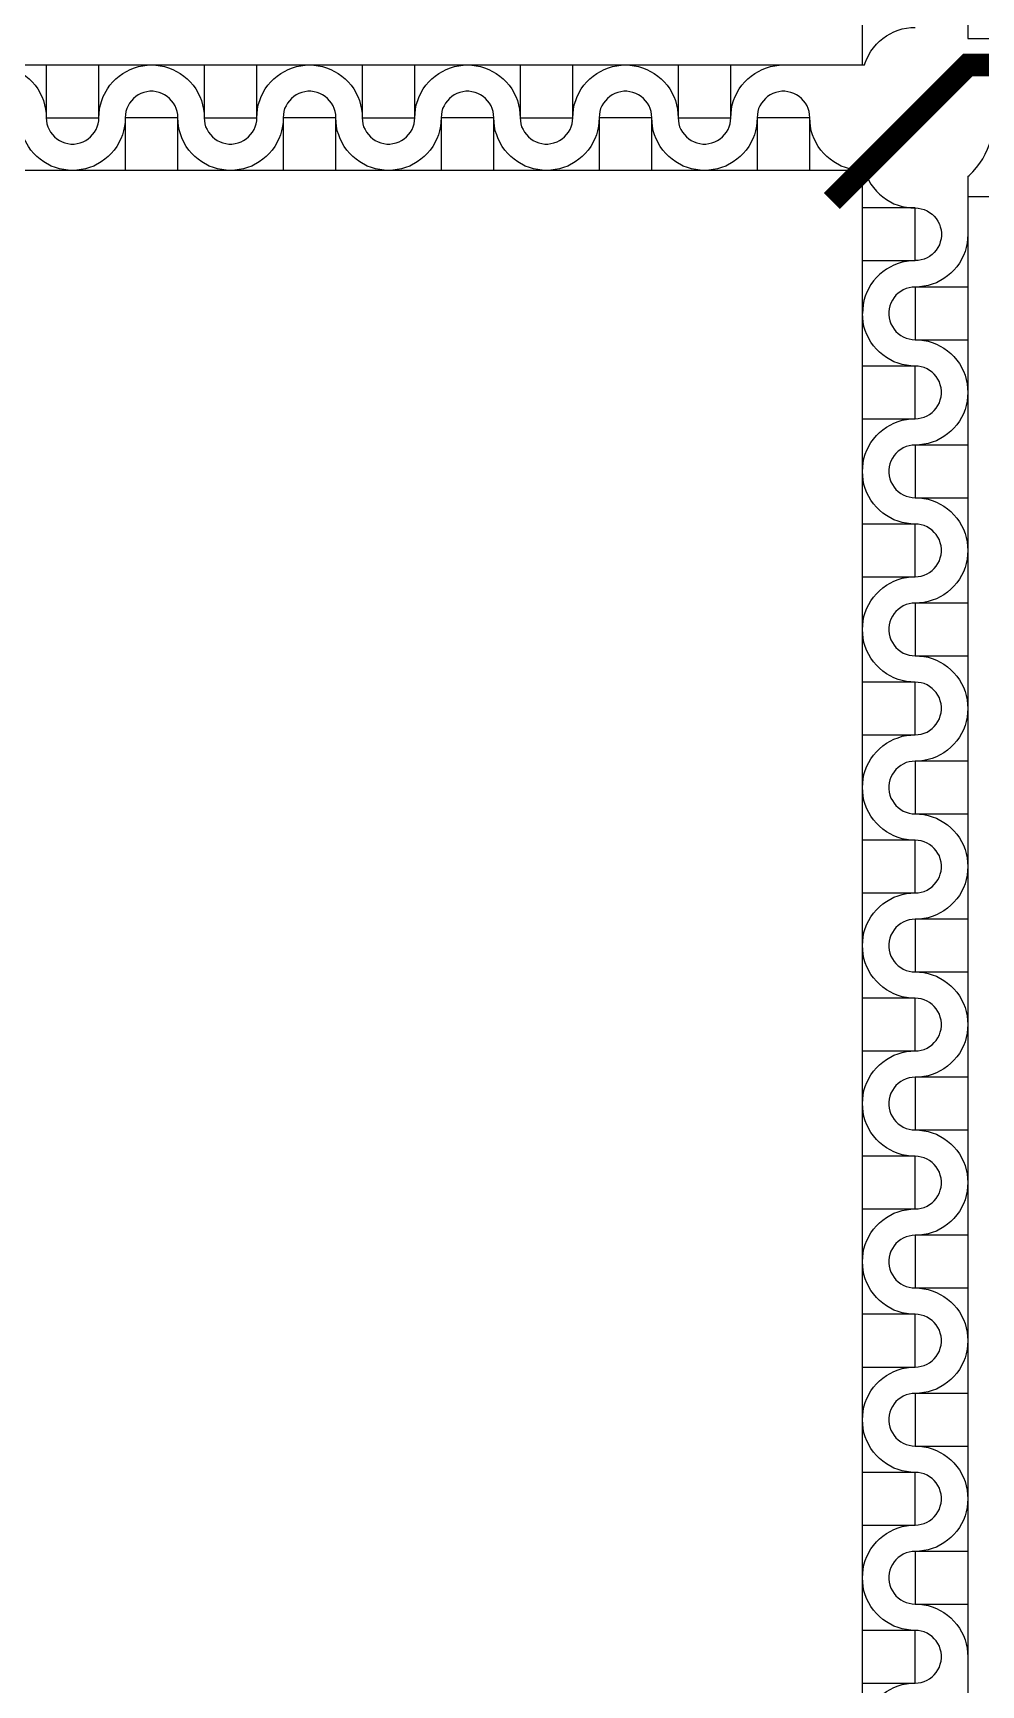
# Model space of a CAD drawing. Extents: x 190.8 to 267.1, y 124 to 174.8.
# Drawn here: x 230.022 to 231.282, y 154.998 to 157.193 of the extents above; entities that cross this region are included whole.
import ezdxf

# ---------------------------------------------------------------- set-up
doc = ezdxf.new("R2010")
doc.units = 0
doc.header["$MEASUREMENT"] = 0

msp = doc.modelspace()

# ---------------------------------------------------------------- linework, layer by layer
for p, q in [((231.2646, 159.2023), (231.2646, 157.1856)), ((231.2646, 157.1856), (233.3913, 157.1856)), ((229.0246, 157.1506), (231.1275, 157.1506)), ((231.2646, 157.0023), (231.2646, 154.9856))]:
    msp.add_line(p, q)
for points in [[(231.1246, 157.1506), (231.1246, 159.2106)], [(231.1275, 157.1506), (231.1284, 157.1533), (231.1304, 157.1588), (231.1359, 157.1688), (231.1394, 157.1736), (231.1431, 157.1781), (231.1471, 157.1821), (231.1516, 157.1858), (231.1564, 157.1893), (231.1664, 157.1948), (231.1719, 157.1968), (231.1774, 157.1986), (231.1831, 157.1996), (231.1889, 157.2003), (231.1946, 157.2006)], [(229.9696, 157.1506), (229.9754, 157.1503), (229.9811, 157.1496), (229.9869, 157.1486), (229.9924, 157.1468), (229.9979, 157.1448), (230.0079, 157.1393), (230.0126, 157.1358), (230.0171, 157.1321), (230.0211, 157.1281), (230.0249, 157.1236), (230.0284, 157.1188), (230.0339, 157.1088), (230.0359, 157.1033), (230.0376, 157.0978), (230.0386, 157.0921), (230.0394, 157.0863), (230.0396, 157.0806)], [(230.0396, 157.1506), (230.0396, 157.0806), (230.1096, 157.0806), (230.1096, 157.1506)], [(230.1096, 157.0806), (230.1099, 157.0863), (230.1106, 157.0921), (230.1116, 157.0978), (230.1134, 157.1033), (230.1154, 157.1088), (230.1209, 157.1188), (230.1244, 157.1236), (230.1281, 157.1281), (230.1321, 157.1321), (230.1366, 157.1358), (230.1414, 157.1393), (230.1514, 157.1448), (230.1569, 157.1468), (230.1624, 157.1486), (230.1681, 157.1496), (230.1739, 157.1503), (230.1796, 157.1506)], [(230.1796, 157.1506), (230.1854, 157.1503), (230.1911, 157.1496), (230.1969, 157.1486), (230.2024, 157.1468), (230.2079, 157.1448), (230.2179, 157.1393), (230.2226, 157.1358), (230.2271, 157.1321), (230.2311, 157.1281), (230.2349, 157.1236), (230.2384, 157.1188), (230.2439, 157.1088), (230.2459, 157.1033), (230.2476, 157.0978), (230.2486, 157.0921), (230.2494, 157.0863), (230.2496, 157.0806)], [(230.2496, 157.1506), (230.2496, 157.0806), (230.3196, 157.0806), (230.3196, 157.1506)], [(230.3196, 157.0806), (230.3199, 157.0863), (230.3206, 157.0921), (230.3216, 157.0978), (230.3234, 157.1033), (230.3254, 157.1088), (230.3309, 157.1188), (230.3344, 157.1236), (230.3381, 157.1281), (230.3421, 157.1321), (230.3466, 157.1358), (230.3514, 157.1393), (230.3614, 157.1448), (230.3669, 157.1468), (230.3724, 157.1486), (230.3781, 157.1496), (230.3839, 157.1503), (230.3896, 157.1506)], [(230.3896, 157.1506), (230.3954, 157.1503), (230.4011, 157.1496), (230.4069, 157.1486), (230.4124, 157.1468), (230.4179, 157.1448), (230.4279, 157.1393), (230.4326, 157.1358), (230.4371, 157.1321), (230.4411, 157.1281), (230.4449, 157.1236), (230.4484, 157.1188), (230.4539, 157.1088), (230.4559, 157.1033), (230.4576, 157.0978), (230.4586, 157.0921), (230.4594, 157.0863), (230.4596, 157.0806)], [(230.4596, 157.1506), (230.4596, 157.0806), (230.5296, 157.0806), (230.5296, 157.1506)], [(230.5296, 157.0806), (230.5299, 157.0863), (230.5306, 157.0921), (230.5316, 157.0978), (230.5334, 157.1033), (230.5354, 157.1088), (230.5409, 157.1188), (230.5444, 157.1236), (230.5481, 157.1281), (230.5521, 157.1321), (230.5566, 157.1358), (230.5614, 157.1393), (230.5714, 157.1448), (230.5769, 157.1468), (230.5824, 157.1486), (230.5881, 157.1496), (230.5939, 157.1503), (230.5996, 157.1506)], [(230.5996, 157.1506), (230.6054, 157.1503), (230.6111, 157.1496), (230.6169, 157.1486), (230.6224, 157.1468), (230.6279, 157.1448), (230.6379, 157.1393), (230.6426, 157.1358), (230.6471, 157.1321), (230.6511, 157.1281), (230.6549, 157.1236), (230.6584, 157.1188), (230.6639, 157.1088), (230.6659, 157.1033), (230.6676, 157.0978), (230.6686, 157.0921), (230.6694, 157.0863), (230.6696, 157.0806)], [(230.6696, 157.1506), (230.6696, 157.0806), (230.7396, 157.0806), (230.7396, 157.1506)], [(230.7396, 157.0806), (230.7399, 157.0863), (230.7406, 157.0921), (230.7416, 157.0978), (230.7434, 157.1033), (230.7454, 157.1088), (230.7509, 157.1188), (230.7544, 157.1236), (230.7581, 157.1281), (230.7621, 157.1321), (230.7666, 157.1358), (230.7714, 157.1393), (230.7814, 157.1448), (230.7869, 157.1468), (230.7924, 157.1486), (230.7981, 157.1496), (230.8039, 157.1503), (230.8096, 157.1506)], [(230.8096, 157.1506), (230.8154, 157.1503), (230.8211, 157.1496), (230.8269, 157.1486), (230.8324, 157.1468), (230.8379, 157.1448), (230.8479, 157.1393), (230.8526, 157.1358), (230.8571, 157.1321), (230.8611, 157.1281), (230.8649, 157.1236), (230.8684, 157.1188), (230.8739, 157.1088), (230.8759, 157.1033), (230.8776, 157.0978), (230.8786, 157.0921), (230.8794, 157.0863), (230.8796, 157.0806)], [(230.8796, 157.1506), (230.8796, 157.0806), (230.9496, 157.0806), (230.9496, 157.1506)], [(230.9496, 157.0806), (230.9499, 157.0863), (230.9506, 157.0921), (230.9516, 157.0978), (230.9534, 157.1033), (230.9554, 157.1088), (230.9609, 157.1188), (230.9644, 157.1236), (230.9681, 157.1281), (230.9721, 157.1321), (230.9766, 157.1358), (230.9814, 157.1393), (230.9914, 157.1448), (230.9969, 157.1468), (231.0024, 157.1486), (231.0081, 157.1496), (231.0139, 157.1503), (231.0196, 157.1506)], [(230.2146, 157.0806), (230.2144, 157.0846), (230.2136, 157.0886), (230.2126, 157.0926), (230.2109, 157.0963), (230.2089, 157.0998), (230.2064, 157.1031), (230.2036, 157.1061), (230.2006, 157.1086), (230.1971, 157.1108), (230.1934, 157.1128), (230.1896, 157.1141), (230.1856, 157.1151), (230.1816, 157.1156), (230.1776, 157.1156), (230.1736, 157.1151), (230.1696, 157.1141), (230.1656, 157.1128), (230.1621, 157.1108), (230.1586, 157.1086), (230.1556, 157.1061), (230.1529, 157.1031), (230.1504, 157.0998), (230.1484, 157.0963), (230.1466, 157.0926), (230.1456, 157.0886), (230.1449, 157.0846), (230.1446, 157.0806)], [(230.4246, 157.0806), (230.4244, 157.0846), (230.4236, 157.0886), (230.4226, 157.0926), (230.4209, 157.0963), (230.4189, 157.0998), (230.4164, 157.1031), (230.4136, 157.1061), (230.4106, 157.1086), (230.4071, 157.1108), (230.4034, 157.1128), (230.3996, 157.1141), (230.3956, 157.1151), (230.3916, 157.1156), (230.3876, 157.1156), (230.3836, 157.1151), (230.3796, 157.1141), (230.3756, 157.1128), (230.3721, 157.1108), (230.3686, 157.1086), (230.3656, 157.1061), (230.3629, 157.1031), (230.3604, 157.0998), (230.3584, 157.0963), (230.3566, 157.0926), (230.3556, 157.0886), (230.3549, 157.0846), (230.3546, 157.0806)], [(230.6346, 157.0806), (230.6344, 157.0846), (230.6336, 157.0886), (230.6326, 157.0926), (230.6309, 157.0963), (230.6289, 157.0998), (230.6264, 157.1031), (230.6236, 157.1061), (230.6206, 157.1086), (230.6171, 157.1108), (230.6134, 157.1128), (230.6096, 157.1141), (230.6056, 157.1151), (230.6016, 157.1156), (230.5976, 157.1156), (230.5936, 157.1151), (230.5896, 157.1141), (230.5856, 157.1128), (230.5821, 157.1108), (230.5786, 157.1086), (230.5756, 157.1061), (230.5729, 157.1031), (230.5704, 157.0998), (230.5684, 157.0963), (230.5666, 157.0926), (230.5656, 157.0886), (230.5649, 157.0846), (230.5646, 157.0806)], [(230.8446, 157.0806), (230.8444, 157.0846), (230.8436, 157.0886), (230.8426, 157.0926), (230.8409, 157.0963), (230.8389, 157.0998), (230.8364, 157.1031), (230.8336, 157.1061), (230.8306, 157.1086), (230.8271, 157.1108), (230.8234, 157.1128), (230.8196, 157.1141), (230.8156, 157.1151), (230.8116, 157.1156), (230.8076, 157.1156), (230.8036, 157.1151), (230.7996, 157.1141), (230.7956, 157.1128), (230.7921, 157.1108), (230.7886, 157.1086), (230.7856, 157.1061), (230.7829, 157.1031), (230.7804, 157.0998), (230.7784, 157.0963), (230.7766, 157.0926), (230.7756, 157.0886), (230.7749, 157.0846), (230.7746, 157.0806)], [(231.0546, 157.0806), (231.0544, 157.0846), (231.0536, 157.0886), (231.0526, 157.0926), (231.0509, 157.0963), (231.0489, 157.0998), (231.0464, 157.1031), (231.0436, 157.1061), (231.0406, 157.1086), (231.0371, 157.1108), (231.0334, 157.1128), (231.0296, 157.1141), (231.0256, 157.1151), (231.0216, 157.1156), (231.0176, 157.1156), (231.0136, 157.1151), (231.0096, 157.1141), (231.0056, 157.1128), (231.0021, 157.1108), (230.9986, 157.1086), (230.9956, 157.1061), (230.9929, 157.1031), (230.9904, 157.0998), (230.9884, 157.0963), (230.9866, 157.0926), (230.9856, 157.0886), (230.9849, 157.0846), (230.9846, 157.0806)], [(230.0746, 157.0106), (230.0689, 157.0108), (230.0631, 157.0116), (230.0574, 157.0126), (230.0519, 157.0143), (230.0464, 157.0163), (230.0364, 157.0218), (230.0316, 157.0253), (230.0271, 157.0291), (230.0231, 157.0331), (230.0194, 157.0376), (230.0159, 157.0423), (230.0104, 157.0523), (230.0084, 157.0578), (230.0066, 157.0633), (230.0056, 157.0691), (230.0049, 157.0748), (230.0046, 157.0806)], [(230.0396, 157.0806), (230.0399, 157.0766), (230.0406, 157.0726), (230.0416, 157.0686), (230.0434, 157.0648), (230.0454, 157.0613), (230.0479, 157.0581), (230.0506, 157.0551), (230.0536, 157.0526), (230.0571, 157.0503), (230.0609, 157.0483), (230.0646, 157.0471), (230.0686, 157.0461), (230.0726, 157.0456), (230.0766, 157.0456), (230.0806, 157.0461), (230.0846, 157.0471), (230.0886, 157.0483), (230.0921, 157.0503), (230.0956, 157.0526), (230.0986, 157.0551), (230.1014, 157.0581), (230.1039, 157.0613), (230.1059, 157.0648), (230.1076, 157.0686), (230.1086, 157.0726), (230.1094, 157.0766), (230.1096, 157.0806)], [(230.1446, 157.0806), (230.1444, 157.0748), (230.1436, 157.0691), (230.1426, 157.0633), (230.1409, 157.0578), (230.1389, 157.0523), (230.1334, 157.0423), (230.1299, 157.0376), (230.1261, 157.0331), (230.1221, 157.0291), (230.1176, 157.0253), (230.1129, 157.0218), (230.1029, 157.0163), (230.0974, 157.0143), (230.0919, 157.0126), (230.0861, 157.0116), (230.0804, 157.0108), (230.0746, 157.0106)], [(230.2146, 157.0106), (230.2146, 157.0806), (230.1446, 157.0806), (230.1446, 157.0106)], [(230.2846, 157.0106), (230.2789, 157.0108), (230.2731, 157.0116), (230.2674, 157.0126), (230.2619, 157.0143), (230.2564, 157.0163), (230.2464, 157.0218), (230.2416, 157.0253), (230.2371, 157.0291), (230.2331, 157.0331), (230.2294, 157.0376), (230.2259, 157.0423), (230.2204, 157.0523), (230.2184, 157.0578), (230.2166, 157.0633), (230.2156, 157.0691), (230.2149, 157.0748), (230.2146, 157.0806)], [(230.2496, 157.0806), (230.2499, 157.0766), (230.2506, 157.0726), (230.2516, 157.0686), (230.2534, 157.0648), (230.2554, 157.0613), (230.2579, 157.0581), (230.2606, 157.0551), (230.2636, 157.0526), (230.2671, 157.0503), (230.2709, 157.0483), (230.2746, 157.0471), (230.2786, 157.0461), (230.2826, 157.0456), (230.2866, 157.0456), (230.2906, 157.0461), (230.2946, 157.0471), (230.2986, 157.0483), (230.3021, 157.0503), (230.3056, 157.0526), (230.3086, 157.0551), (230.3114, 157.0581), (230.3139, 157.0613), (230.3159, 157.0648), (230.3176, 157.0686), (230.3186, 157.0726), (230.3194, 157.0766), (230.3196, 157.0806)], [(230.3546, 157.0806), (230.3544, 157.0748), (230.3536, 157.0691), (230.3526, 157.0633), (230.3509, 157.0578), (230.3489, 157.0523), (230.3434, 157.0423), (230.3399, 157.0376), (230.3361, 157.0331), (230.3321, 157.0291), (230.3276, 157.0253), (230.3229, 157.0218), (230.3129, 157.0163), (230.3074, 157.0143), (230.3019, 157.0126), (230.2961, 157.0116), (230.2904, 157.0108), (230.2846, 157.0106)], [(230.4246, 157.0106), (230.4246, 157.0806), (230.3546, 157.0806), (230.3546, 157.0106)], [(230.4946, 157.0106), (230.4889, 157.0108), (230.4831, 157.0116), (230.4774, 157.0126), (230.4719, 157.0143), (230.4664, 157.0163), (230.4564, 157.0218), (230.4516, 157.0253), (230.4471, 157.0291), (230.4431, 157.0331), (230.4394, 157.0376), (230.4359, 157.0423), (230.4304, 157.0523), (230.4284, 157.0578), (230.4266, 157.0633), (230.4256, 157.0691), (230.4249, 157.0748), (230.4246, 157.0806)], [(230.4596, 157.0806), (230.4599, 157.0766), (230.4606, 157.0726), (230.4616, 157.0686), (230.4634, 157.0648), (230.4654, 157.0613), (230.4679, 157.0581), (230.4706, 157.0551), (230.4736, 157.0526), (230.4771, 157.0503), (230.4809, 157.0483), (230.4846, 157.0471), (230.4886, 157.0461), (230.4926, 157.0456), (230.4966, 157.0456), (230.5006, 157.0461), (230.5046, 157.0471), (230.5086, 157.0483), (230.5121, 157.0503), (230.5156, 157.0526), (230.5186, 157.0551), (230.5214, 157.0581), (230.5239, 157.0613), (230.5259, 157.0648), (230.5276, 157.0686), (230.5286, 157.0726), (230.5294, 157.0766), (230.5296, 157.0806)], [(230.5646, 157.0806), (230.5644, 157.0748), (230.5636, 157.0691), (230.5626, 157.0633), (230.5609, 157.0578), (230.5589, 157.0523), (230.5534, 157.0423), (230.5499, 157.0376), (230.5461, 157.0331), (230.5421, 157.0291), (230.5376, 157.0253), (230.5329, 157.0218), (230.5229, 157.0163), (230.5174, 157.0143), (230.5119, 157.0126), (230.5061, 157.0116), (230.5004, 157.0108), (230.4946, 157.0106)], [(230.6346, 157.0106), (230.6346, 157.0806), (230.5646, 157.0806), (230.5646, 157.0106)], [(230.7046, 157.0106), (230.6989, 157.0108), (230.6931, 157.0116), (230.6874, 157.0126), (230.6819, 157.0143), (230.6764, 157.0163), (230.6664, 157.0218), (230.6616, 157.0253), (230.6571, 157.0291), (230.6531, 157.0331), (230.6494, 157.0376), (230.6459, 157.0423), (230.6404, 157.0523), (230.6384, 157.0578), (230.6366, 157.0633), (230.6356, 157.0691), (230.6349, 157.0748), (230.6346, 157.0806)], [(230.6696, 157.0806), (230.6699, 157.0766), (230.6706, 157.0726), (230.6716, 157.0686), (230.6734, 157.0648), (230.6754, 157.0613), (230.6779, 157.0581), (230.6806, 157.0551), (230.6836, 157.0526), (230.6871, 157.0503), (230.6909, 157.0483), (230.6946, 157.0471), (230.6986, 157.0461), (230.7026, 157.0456), (230.7066, 157.0456), (230.7106, 157.0461), (230.7146, 157.0471), (230.7186, 157.0483), (230.7221, 157.0503), (230.7256, 157.0526), (230.7286, 157.0551), (230.7314, 157.0581), (230.7339, 157.0613), (230.7359, 157.0648), (230.7376, 157.0686), (230.7386, 157.0726), (230.7394, 157.0766), (230.7396, 157.0806)], [(230.7746, 157.0806), (230.7744, 157.0748), (230.7736, 157.0691), (230.7726, 157.0633), (230.7709, 157.0578), (230.7689, 157.0523), (230.7634, 157.0423), (230.7599, 157.0376), (230.7561, 157.0331), (230.7521, 157.0291), (230.7476, 157.0253), (230.7429, 157.0218), (230.7329, 157.0163), (230.7274, 157.0143), (230.7219, 157.0126), (230.7161, 157.0116), (230.7104, 157.0108), (230.7046, 157.0106)], [(230.8446, 157.0106), (230.8446, 157.0806), (230.7746, 157.0806), (230.7746, 157.0106)], [(230.9146, 157.0106), (230.9089, 157.0108), (230.9031, 157.0116), (230.8974, 157.0126), (230.8919, 157.0143), (230.8864, 157.0163), (230.8764, 157.0218), (230.8716, 157.0253), (230.8671, 157.0291), (230.8631, 157.0331), (230.8594, 157.0376), (230.8559, 157.0423), (230.8504, 157.0523), (230.8484, 157.0578), (230.8466, 157.0633), (230.8456, 157.0691), (230.8449, 157.0748), (230.8446, 157.0806)], [(230.8796, 157.0806), (230.8799, 157.0766), (230.8806, 157.0726), (230.8816, 157.0686), (230.8834, 157.0648), (230.8854, 157.0613), (230.8879, 157.0581), (230.8906, 157.0551), (230.8936, 157.0526), (230.8971, 157.0503), (230.9009, 157.0483), (230.9046, 157.0471), (230.9086, 157.0461), (230.9126, 157.0456), (230.9166, 157.0456), (230.9206, 157.0461), (230.9246, 157.0471), (230.9286, 157.0483), (230.9321, 157.0503), (230.9356, 157.0526), (230.9386, 157.0551), (230.9414, 157.0581), (230.9439, 157.0613), (230.9459, 157.0648), (230.9476, 157.0686), (230.9486, 157.0726), (230.9494, 157.0766), (230.9496, 157.0806)], [(230.9846, 157.0806), (230.9844, 157.0748), (230.9836, 157.0691), (230.9826, 157.0633), (230.9809, 157.0578), (230.9789, 157.0523), (230.9734, 157.0423), (230.9699, 157.0376), (230.9661, 157.0331), (230.9621, 157.0291), (230.9576, 157.0253), (230.9529, 157.0218), (230.9429, 157.0163), (230.9374, 157.0143), (230.9319, 157.0126), (230.9261, 157.0116), (230.9204, 157.0108), (230.9146, 157.0106)], [(231.0546, 157.0106), (231.0546, 157.0806), (230.9846, 157.0806), (230.9846, 157.0106)], [(231.1246, 157.0106), (231.1189, 157.0108), (231.1131, 157.0116), (231.1074, 157.0126), (231.1019, 157.0143), (231.0964, 157.0163), (231.0864, 157.0218), (231.0816, 157.0253), (231.0771, 157.0291), (231.0731, 157.0331), (231.0694, 157.0376), (231.0659, 157.0423), (231.0604, 157.0523), (231.0584, 157.0578), (231.0566, 157.0633), (231.0556, 157.0691), (231.0549, 157.0748), (231.0546, 157.0806)], [(231.2646, 157.0023), (231.2664, 157.0038), (231.2714, 157.0088), (231.2761, 157.0143), (231.2804, 157.0201), (231.2844, 157.0261), (231.2879, 157.0323), (231.2909, 157.0388), (231.2936, 157.0453), (231.2959, 157.0523), (231.2974, 157.0593), (231.2986, 157.0663), (231.2994, 157.0733), (231.2996, 157.0806)], [(231.1275, 157.0106), (229.0246, 157.0106), (229.0246, 154.9506)], [(231.1246, 154.9506), (231.1246, 157.0106)], [(231.1275, 157.0106), (231.1284, 157.0078), (231.1304, 157.0023), (231.1359, 156.9923), (231.1394, 156.9876), (231.1431, 156.9831), (231.1471, 156.9791), (231.1516, 156.9753), (231.1564, 156.9718), (231.1664, 156.9663), (231.1719, 156.9643), (231.1774, 156.9626), (231.1831, 156.9616), (231.1889, 156.9608), (231.1946, 156.9606)], [(231.1246, 156.8906), (231.1946, 156.8906), (231.1946, 156.9606), (231.1246, 156.9606)], [(231.1946, 156.9606), (231.1986, 156.9603), (231.2026, 156.9596), (231.2066, 156.9586), (231.2104, 156.9568), (231.2139, 156.9548), (231.2171, 156.9523), (231.2201, 156.9496), (231.2226, 156.9466), (231.2249, 156.9431), (231.2269, 156.9393), (231.2281, 156.9356), (231.2291, 156.9316), (231.2296, 156.9276), (231.2296, 156.9236), (231.2291, 156.9196), (231.2281, 156.9156), (231.2269, 156.9116), (231.2249, 156.9081), (231.2226, 156.9046), (231.2201, 156.9016), (231.2171, 156.8988), (231.2139, 156.8963), (231.2104, 156.8943), (231.2066, 156.8926), (231.2026, 156.8916), (231.1986, 156.8908), (231.1946, 156.8906)], [(233.3646, 156.9756), (231.2646, 156.9756)], [(231.2646, 156.9256), (231.2644, 156.9198), (231.2636, 156.9141), (231.2626, 156.9083), (231.2609, 156.9028), (231.2589, 156.8973), (231.2534, 156.8873), (231.2499, 156.8826), (231.2461, 156.8781), (231.2421, 156.8741), (231.2376, 156.8703), (231.2329, 156.8668), (231.2229, 156.8613), (231.2174, 156.8593), (231.2119, 156.8576), (231.2061, 156.8566), (231.2004, 156.8558), (231.1946, 156.8556)], [(231.1946, 156.8906), (231.1889, 156.8903), (231.1831, 156.8896), (231.1774, 156.8886), (231.1719, 156.8868), (231.1664, 156.8848), (231.1564, 156.8793), (231.1516, 156.8758), (231.1471, 156.8721), (231.1431, 156.8681), (231.1394, 156.8636), (231.1359, 156.8588), (231.1304, 156.8488), (231.1284, 156.8433), (231.1266, 156.8378), (231.1256, 156.8321), (231.1249, 156.8263), (231.1246, 156.8206)], [(231.1946, 156.8556), (231.1906, 156.8553), (231.1866, 156.8546), (231.1826, 156.8536), (231.1789, 156.8518), (231.1754, 156.8498), (231.1721, 156.8473), (231.1691, 156.8446), (231.1666, 156.8416), (231.1644, 156.8381), (231.1624, 156.8343), (231.1611, 156.8306), (231.1601, 156.8266), (231.1596, 156.8226), (231.1596, 156.8186), (231.1601, 156.8146), (231.1611, 156.8106), (231.1624, 156.8066), (231.1644, 156.8031), (231.1666, 156.7996), (231.1691, 156.7966), (231.1721, 156.7938), (231.1754, 156.7913), (231.1789, 156.7893), (231.1826, 156.7876), (231.1866, 156.7866), (231.1906, 156.7858), (231.1946, 156.7856)], [(231.2646, 156.8556), (231.1946, 156.8556), (231.1946, 156.7856), (231.2646, 156.7856)], [(231.1946, 156.7506), (231.1889, 156.7508), (231.1831, 156.7516), (231.1774, 156.7526), (231.1719, 156.7543), (231.1664, 156.7563), (231.1564, 156.7618), (231.1516, 156.7653), (231.1471, 156.7691), (231.1431, 156.7731), (231.1394, 156.7776), (231.1359, 156.7823), (231.1304, 156.7923), (231.1284, 156.7978), (231.1266, 156.8033), (231.1256, 156.8091), (231.1249, 156.8148), (231.1246, 156.8206)], [(231.1946, 156.7856), (231.2004, 156.7853), (231.2061, 156.7846), (231.2119, 156.7836), (231.2174, 156.7818), (231.2229, 156.7798), (231.2329, 156.7743), (231.2376, 156.7708), (231.2421, 156.7671), (231.2461, 156.7631), (231.2499, 156.7586), (231.2534, 156.7538), (231.2589, 156.7438), (231.2609, 156.7383), (231.2626, 156.7328), (231.2636, 156.7271), (231.2644, 156.7213), (231.2646, 156.7156)], [(231.1246, 156.6806), (231.1946, 156.6806), (231.1946, 156.7506), (231.1246, 156.7506)], [(231.1946, 156.6806), (231.1986, 156.6808), (231.2026, 156.6816), (231.2066, 156.6826), (231.2104, 156.6843), (231.2139, 156.6863), (231.2171, 156.6888), (231.2201, 156.6916), (231.2226, 156.6946), (231.2249, 156.6981), (231.2269, 156.7018), (231.2281, 156.7056), (231.2291, 156.7096), (231.2296, 156.7136), (231.2296, 156.7176), (231.2291, 156.7216), (231.2281, 156.7256), (231.2269, 156.7296), (231.2249, 156.7331), (231.2226, 156.7366), (231.2201, 156.7396), (231.2171, 156.7423), (231.2139, 156.7448), (231.2104, 156.7468), (231.2066, 156.7486), (231.2026, 156.7496), (231.1986, 156.7503), (231.1946, 156.7506)], [(231.2646, 156.7156), (231.2644, 156.7098), (231.2636, 156.7041), (231.2626, 156.6983), (231.2609, 156.6928), (231.2589, 156.6873), (231.2534, 156.6773), (231.2499, 156.6726), (231.2461, 156.6681), (231.2421, 156.6641), (231.2376, 156.6603), (231.2329, 156.6568), (231.2229, 156.6513), (231.2174, 156.6493), (231.2119, 156.6476), (231.2061, 156.6466), (231.2004, 156.6458), (231.1946, 156.6456)], [(231.1246, 156.6106), (231.1249, 156.6163), (231.1256, 156.6221), (231.1266, 156.6278), (231.1284, 156.6333), (231.1304, 156.6388), (231.1359, 156.6488), (231.1394, 156.6536), (231.1431, 156.6581), (231.1471, 156.6621), (231.1516, 156.6658), (231.1564, 156.6693), (231.1664, 156.6748), (231.1719, 156.6768), (231.1774, 156.6786), (231.1831, 156.6796), (231.1889, 156.6803), (231.1946, 156.6806)], [(231.1946, 156.6456), (231.1906, 156.6453), (231.1866, 156.6446), (231.1826, 156.6436), (231.1789, 156.6418), (231.1754, 156.6398), (231.1721, 156.6373), (231.1691, 156.6346), (231.1666, 156.6316), (231.1644, 156.6281), (231.1624, 156.6243), (231.1611, 156.6206), (231.1601, 156.6166), (231.1596, 156.6126), (231.1596, 156.6086), (231.1601, 156.6046), (231.1611, 156.6006), (231.1624, 156.5966), (231.1644, 156.5931), (231.1666, 156.5896), (231.1691, 156.5866), (231.1721, 156.5838), (231.1754, 156.5813), (231.1789, 156.5793), (231.1826, 156.5776), (231.1866, 156.5766), (231.1906, 156.5758), (231.1946, 156.5756)], [(231.2646, 156.6456), (231.1946, 156.6456), (231.1946, 156.5756), (231.2646, 156.5756)], [(231.1946, 156.5406), (231.1889, 156.5408), (231.1831, 156.5416), (231.1774, 156.5426), (231.1719, 156.5443), (231.1664, 156.5463), (231.1564, 156.5518), (231.1516, 156.5553), (231.1471, 156.5591), (231.1431, 156.5631), (231.1394, 156.5676), (231.1359, 156.5723), (231.1304, 156.5823), (231.1284, 156.5878), (231.1266, 156.5933), (231.1256, 156.5991), (231.1249, 156.6048), (231.1246, 156.6106)], [(231.1946, 156.5756), (231.2004, 156.5753), (231.2061, 156.5746), (231.2119, 156.5736), (231.2174, 156.5718), (231.2229, 156.5698), (231.2329, 156.5643), (231.2376, 156.5608), (231.2421, 156.5571), (231.2461, 156.5531), (231.2499, 156.5486), (231.2534, 156.5438), (231.2589, 156.5338), (231.2609, 156.5283), (231.2626, 156.5228), (231.2636, 156.5171), (231.2644, 156.5113), (231.2646, 156.5056)], [(231.1246, 156.4706), (231.1946, 156.4706), (231.1946, 156.5406), (231.1246, 156.5406)], [(231.1946, 156.4706), (231.1986, 156.4708), (231.2026, 156.4716), (231.2066, 156.4726), (231.2104, 156.4743), (231.2139, 156.4763), (231.2171, 156.4788), (231.2201, 156.4816), (231.2226, 156.4846), (231.2249, 156.4881), (231.2269, 156.4918), (231.2281, 156.4956), (231.2291, 156.4996), (231.2296, 156.5036), (231.2296, 156.5076), (231.2291, 156.5116), (231.2281, 156.5156), (231.2269, 156.5196), (231.2249, 156.5231), (231.2226, 156.5266), (231.2201, 156.5296), (231.2171, 156.5323), (231.2139, 156.5348), (231.2104, 156.5368), (231.2066, 156.5386), (231.2026, 156.5396), (231.1986, 156.5403), (231.1946, 156.5406)], [(231.2646, 156.5056), (231.2644, 156.4998), (231.2636, 156.4941), (231.2626, 156.4883), (231.2609, 156.4828), (231.2589, 156.4773), (231.2534, 156.4673), (231.2499, 156.4626), (231.2461, 156.4581), (231.2421, 156.4541), (231.2376, 156.4503), (231.2329, 156.4468), (231.2229, 156.4413), (231.2174, 156.4393), (231.2119, 156.4376), (231.2061, 156.4366), (231.2004, 156.4358), (231.1946, 156.4356)], [(231.1246, 156.4006), (231.1249, 156.4063), (231.1256, 156.4121), (231.1266, 156.4178), (231.1284, 156.4233), (231.1304, 156.4288), (231.1359, 156.4388), (231.1394, 156.4436), (231.1431, 156.4481), (231.1471, 156.4521), (231.1516, 156.4558), (231.1564, 156.4593), (231.1664, 156.4648), (231.1719, 156.4668), (231.1774, 156.4686), (231.1831, 156.4696), (231.1889, 156.4703), (231.1946, 156.4706)], [(231.1946, 156.4356), (231.1906, 156.4353), (231.1866, 156.4346), (231.1826, 156.4336), (231.1789, 156.4318), (231.1754, 156.4298), (231.1721, 156.4273), (231.1691, 156.4246), (231.1666, 156.4216), (231.1644, 156.4181), (231.1624, 156.4143), (231.1611, 156.4106), (231.1601, 156.4066), (231.1596, 156.4026), (231.1596, 156.3986), (231.1601, 156.3946), (231.1611, 156.3906), (231.1624, 156.3866), (231.1644, 156.3831), (231.1666, 156.3796), (231.1691, 156.3766), (231.1721, 156.3738), (231.1754, 156.3713), (231.1789, 156.3693), (231.1826, 156.3676), (231.1866, 156.3666), (231.1906, 156.3658), (231.1946, 156.3656)], [(231.2646, 156.4356), (231.1946, 156.4356), (231.1946, 156.3656), (231.2646, 156.3656)], [(231.1946, 156.3306), (231.1889, 156.3308), (231.1831, 156.3316), (231.1774, 156.3326), (231.1719, 156.3343), (231.1664, 156.3363), (231.1564, 156.3418), (231.1516, 156.3453), (231.1471, 156.3491), (231.1431, 156.3531), (231.1394, 156.3576), (231.1359, 156.3623), (231.1304, 156.3723), (231.1284, 156.3778), (231.1266, 156.3833), (231.1256, 156.3891), (231.1249, 156.3948), (231.1246, 156.4006)], [(231.1946, 156.3656), (231.2004, 156.3653), (231.2061, 156.3646), (231.2119, 156.3636), (231.2174, 156.3618), (231.2229, 156.3598), (231.2329, 156.3543), (231.2376, 156.3508), (231.2421, 156.3471), (231.2461, 156.3431), (231.2499, 156.3386), (231.2534, 156.3338), (231.2589, 156.3238), (231.2609, 156.3183), (231.2626, 156.3128), (231.2636, 156.3071), (231.2644, 156.3013), (231.2646, 156.2956)], [(231.1246, 156.2606), (231.1946, 156.2606), (231.1946, 156.3306), (231.1246, 156.3306)], [(231.1946, 156.2606), (231.1986, 156.2608), (231.2026, 156.2616), (231.2066, 156.2626), (231.2104, 156.2643), (231.2139, 156.2663), (231.2171, 156.2688), (231.2201, 156.2716), (231.2226, 156.2746), (231.2249, 156.2781), (231.2269, 156.2818), (231.2281, 156.2856), (231.2291, 156.2896), (231.2296, 156.2936), (231.2296, 156.2976), (231.2291, 156.3016), (231.2281, 156.3056), (231.2269, 156.3096), (231.2249, 156.3131), (231.2226, 156.3166), (231.2201, 156.3196), (231.2171, 156.3223), (231.2139, 156.3248), (231.2104, 156.3268), (231.2066, 156.3286), (231.2026, 156.3296), (231.1986, 156.3303), (231.1946, 156.3306)], [(231.2646, 156.2956), (231.2644, 156.2898), (231.2636, 156.2841), (231.2626, 156.2783), (231.2609, 156.2728), (231.2589, 156.2673), (231.2534, 156.2573), (231.2499, 156.2526), (231.2461, 156.2481), (231.2421, 156.2441), (231.2376, 156.2403), (231.2329, 156.2368), (231.2229, 156.2313), (231.2174, 156.2293), (231.2119, 156.2276), (231.2061, 156.2266), (231.2004, 156.2258), (231.1946, 156.2256)], [(231.1246, 156.1906), (231.1249, 156.1963), (231.1256, 156.2021), (231.1266, 156.2078), (231.1284, 156.2133), (231.1304, 156.2188), (231.1359, 156.2288), (231.1394, 156.2336), (231.1431, 156.2381), (231.1471, 156.2421), (231.1516, 156.2458), (231.1564, 156.2493), (231.1664, 156.2548), (231.1719, 156.2568), (231.1774, 156.2586), (231.1831, 156.2596), (231.1889, 156.2603), (231.1946, 156.2606)], [(231.1946, 156.2256), (231.1906, 156.2253), (231.1866, 156.2246), (231.1826, 156.2236), (231.1789, 156.2218), (231.1754, 156.2198), (231.1721, 156.2173), (231.1691, 156.2146), (231.1666, 156.2116), (231.1644, 156.2081), (231.1624, 156.2043), (231.1611, 156.2006), (231.1601, 156.1966), (231.1596, 156.1926), (231.1596, 156.1886), (231.1601, 156.1846), (231.1611, 156.1806), (231.1624, 156.1766), (231.1644, 156.1731), (231.1666, 156.1696), (231.1691, 156.1666), (231.1721, 156.1638), (231.1754, 156.1613), (231.1789, 156.1593), (231.1826, 156.1576), (231.1866, 156.1566), (231.1906, 156.1558), (231.1946, 156.1556)], [(231.2646, 156.2256), (231.1946, 156.2256), (231.1946, 156.1556), (231.2646, 156.1556)], [(231.1946, 156.1206), (231.1889, 156.1208), (231.1831, 156.1216), (231.1774, 156.1226), (231.1719, 156.1243), (231.1664, 156.1263), (231.1564, 156.1318), (231.1516, 156.1353), (231.1471, 156.1391), (231.1431, 156.1431), (231.1394, 156.1476), (231.1359, 156.1523), (231.1304, 156.1623), (231.1284, 156.1678), (231.1266, 156.1733), (231.1256, 156.1791), (231.1249, 156.1848), (231.1246, 156.1906)], [(231.1946, 156.1556), (231.2004, 156.1553), (231.2061, 156.1546), (231.2119, 156.1536), (231.2174, 156.1518), (231.2229, 156.1498), (231.2329, 156.1443), (231.2376, 156.1408), (231.2421, 156.1371), (231.2461, 156.1331), (231.2499, 156.1286), (231.2534, 156.1238), (231.2589, 156.1138), (231.2609, 156.1083), (231.2626, 156.1028), (231.2636, 156.0971), (231.2644, 156.0913), (231.2646, 156.0856)], [(231.1246, 156.0506), (231.1946, 156.0506), (231.1946, 156.1206), (231.1246, 156.1206)], [(231.1946, 156.0506), (231.1986, 156.0508), (231.2026, 156.0516), (231.2066, 156.0526), (231.2104, 156.0543), (231.2139, 156.0563), (231.2171, 156.0588), (231.2201, 156.0616), (231.2226, 156.0646), (231.2249, 156.0681), (231.2269, 156.0718), (231.2281, 156.0756), (231.2291, 156.0796), (231.2296, 156.0836), (231.2296, 156.0876), (231.2291, 156.0916), (231.2281, 156.0956), (231.2269, 156.0996), (231.2249, 156.1031), (231.2226, 156.1066), (231.2201, 156.1096), (231.2171, 156.1123), (231.2139, 156.1148), (231.2104, 156.1168), (231.2066, 156.1186), (231.2026, 156.1196), (231.1986, 156.1203), (231.1946, 156.1206)], [(231.2646, 156.0856), (231.2644, 156.0798), (231.2636, 156.0741), (231.2626, 156.0683), (231.2609, 156.0628), (231.2589, 156.0573), (231.2534, 156.0473), (231.2499, 156.0426), (231.2461, 156.0381), (231.2421, 156.0341), (231.2376, 156.0303), (231.2329, 156.0268), (231.2229, 156.0213), (231.2174, 156.0193), (231.2119, 156.0176), (231.2061, 156.0166), (231.2004, 156.0158), (231.1946, 156.0156)], [(231.1246, 155.9806), (231.1249, 155.9863), (231.1256, 155.9921), (231.1266, 155.9978), (231.1284, 156.0033), (231.1304, 156.0088), (231.1359, 156.0188), (231.1394, 156.0236), (231.1431, 156.0281), (231.1471, 156.0321), (231.1516, 156.0358), (231.1564, 156.0393), (231.1664, 156.0448), (231.1719, 156.0468), (231.1774, 156.0486), (231.1831, 156.0496), (231.1889, 156.0503), (231.1946, 156.0506)], [(231.1946, 156.0156), (231.1906, 156.0153), (231.1866, 156.0146), (231.1826, 156.0136), (231.1789, 156.0118), (231.1754, 156.0098), (231.1721, 156.0073), (231.1691, 156.0046), (231.1666, 156.0016), (231.1644, 155.9981), (231.1624, 155.9943), (231.1611, 155.9906), (231.1601, 155.9866), (231.1596, 155.9826), (231.1596, 155.9786), (231.1601, 155.9746), (231.1611, 155.9706), (231.1624, 155.9666), (231.1644, 155.9631), (231.1666, 155.9596), (231.1691, 155.9566), (231.1721, 155.9538), (231.1754, 155.9513), (231.1789, 155.9493), (231.1826, 155.9476), (231.1866, 155.9466), (231.1906, 155.9458), (231.1946, 155.9456)], [(231.2646, 156.0156), (231.1946, 156.0156), (231.1946, 155.9456), (231.2646, 155.9456)], [(231.1946, 155.9106), (231.1889, 155.9108), (231.1831, 155.9116), (231.1774, 155.9126), (231.1719, 155.9143), (231.1664, 155.9163), (231.1564, 155.9218), (231.1516, 155.9253), (231.1471, 155.9291), (231.1431, 155.9331), (231.1394, 155.9376), (231.1359, 155.9423), (231.1304, 155.9523), (231.1284, 155.9578), (231.1266, 155.9633), (231.1256, 155.9691), (231.1249, 155.9748), (231.1246, 155.9806)], [(231.1946, 155.9456), (231.2004, 155.9453), (231.2061, 155.9446), (231.2119, 155.9436), (231.2174, 155.9418), (231.2229, 155.9398), (231.2329, 155.9343), (231.2376, 155.9308), (231.2421, 155.9271), (231.2461, 155.9231), (231.2499, 155.9186), (231.2534, 155.9138), (231.2589, 155.9038), (231.2609, 155.8983), (231.2626, 155.8928), (231.2636, 155.8871), (231.2644, 155.8813), (231.2646, 155.8756)], [(231.1246, 155.8406), (231.1946, 155.8406), (231.1946, 155.9106), (231.1246, 155.9106)], [(231.1946, 155.8406), (231.1986, 155.8408), (231.2026, 155.8416), (231.2066, 155.8426), (231.2104, 155.8443), (231.2139, 155.8463), (231.2171, 155.8488), (231.2201, 155.8516), (231.2226, 155.8546), (231.2249, 155.8581), (231.2269, 155.8618), (231.2281, 155.8656), (231.2291, 155.8696), (231.2296, 155.8736), (231.2296, 155.8776), (231.2291, 155.8816), (231.2281, 155.8856), (231.2269, 155.8896), (231.2249, 155.8931), (231.2226, 155.8966), (231.2201, 155.8996), (231.2171, 155.9023), (231.2139, 155.9048), (231.2104, 155.9068), (231.2066, 155.9086), (231.2026, 155.9096), (231.1986, 155.9103), (231.1946, 155.9106)], [(231.2646, 155.8756), (231.2644, 155.8698), (231.2636, 155.8641), (231.2626, 155.8583), (231.2609, 155.8528), (231.2589, 155.8473), (231.2534, 155.8373), (231.2499, 155.8326), (231.2461, 155.8281), (231.2421, 155.8241), (231.2376, 155.8203), (231.2329, 155.8168), (231.2229, 155.8113), (231.2174, 155.8093), (231.2119, 155.8076), (231.2061, 155.8066), (231.2004, 155.8058), (231.1946, 155.8056)], [(231.1246, 155.7706), (231.1249, 155.7763), (231.1256, 155.7821), (231.1266, 155.7878), (231.1284, 155.7933), (231.1304, 155.7988), (231.1359, 155.8088), (231.1394, 155.8136), (231.1431, 155.8181), (231.1471, 155.8221), (231.1516, 155.8258), (231.1564, 155.8293), (231.1664, 155.8348), (231.1719, 155.8368), (231.1774, 155.8386), (231.1831, 155.8396), (231.1889, 155.8403), (231.1946, 155.8406)], [(231.1946, 155.8056), (231.1906, 155.8053), (231.1866, 155.8046), (231.1826, 155.8036), (231.1789, 155.8018), (231.1754, 155.7998), (231.1721, 155.7973), (231.1691, 155.7946), (231.1666, 155.7916), (231.1644, 155.7881), (231.1624, 155.7843), (231.1611, 155.7806), (231.1601, 155.7766), (231.1596, 155.7726), (231.1596, 155.7686), (231.1601, 155.7646), (231.1611, 155.7606), (231.1624, 155.7566), (231.1644, 155.7531), (231.1666, 155.7496), (231.1691, 155.7466), (231.1721, 155.7438), (231.1754, 155.7413), (231.1789, 155.7393), (231.1826, 155.7376), (231.1866, 155.7366), (231.1906, 155.7358), (231.1946, 155.7356)], [(231.2646, 155.8056), (231.1946, 155.8056), (231.1946, 155.7356), (231.2646, 155.7356)], [(231.1946, 155.7006), (231.1889, 155.7008), (231.1831, 155.7016), (231.1774, 155.7026), (231.1719, 155.7043), (231.1664, 155.7063), (231.1564, 155.7118), (231.1516, 155.7153), (231.1471, 155.7191), (231.1431, 155.7231), (231.1394, 155.7276), (231.1359, 155.7323), (231.1304, 155.7423), (231.1284, 155.7478), (231.1266, 155.7533), (231.1256, 155.7591), (231.1249, 155.7648), (231.1246, 155.7706)], [(231.1946, 155.7356), (231.2004, 155.7353), (231.2061, 155.7346), (231.2119, 155.7336), (231.2174, 155.7318), (231.2229, 155.7298), (231.2329, 155.7243), (231.2376, 155.7208), (231.2421, 155.7171), (231.2461, 155.7131), (231.2499, 155.7086), (231.2534, 155.7038), (231.2589, 155.6938), (231.2609, 155.6883), (231.2626, 155.6828), (231.2636, 155.6771), (231.2644, 155.6713), (231.2646, 155.6656)], [(231.1246, 155.6306), (231.1946, 155.6306), (231.1946, 155.7006), (231.1246, 155.7006)], [(231.1946, 155.6306), (231.1986, 155.6308), (231.2026, 155.6316), (231.2066, 155.6326), (231.2104, 155.6343), (231.2139, 155.6363), (231.2171, 155.6388), (231.2201, 155.6416), (231.2226, 155.6446), (231.2249, 155.6481), (231.2269, 155.6518), (231.2281, 155.6556), (231.2291, 155.6596), (231.2296, 155.6636), (231.2296, 155.6676), (231.2291, 155.6716), (231.2281, 155.6756), (231.2269, 155.6796), (231.2249, 155.6831), (231.2226, 155.6866), (231.2201, 155.6896), (231.2171, 155.6923), (231.2139, 155.6948), (231.2104, 155.6968), (231.2066, 155.6986), (231.2026, 155.6996), (231.1986, 155.7003), (231.1946, 155.7006)], [(231.2646, 155.6656), (231.2644, 155.6598), (231.2636, 155.6541), (231.2626, 155.6483), (231.2609, 155.6428), (231.2589, 155.6373), (231.2534, 155.6273), (231.2499, 155.6226), (231.2461, 155.6181), (231.2421, 155.6141), (231.2376, 155.6103), (231.2329, 155.6068), (231.2229, 155.6013), (231.2174, 155.5993), (231.2119, 155.5976), (231.2061, 155.5966), (231.2004, 155.5958), (231.1946, 155.5956)], [(231.1246, 155.5606), (231.1249, 155.5663), (231.1256, 155.5721), (231.1266, 155.5778), (231.1284, 155.5833), (231.1304, 155.5888), (231.1359, 155.5988), (231.1394, 155.6036), (231.1431, 155.6081), (231.1471, 155.6121), (231.1516, 155.6158), (231.1564, 155.6193), (231.1664, 155.6248), (231.1719, 155.6268), (231.1774, 155.6286), (231.1831, 155.6296), (231.1889, 155.6303), (231.1946, 155.6306)], [(231.1946, 155.5956), (231.1906, 155.5953), (231.1866, 155.5946), (231.1826, 155.5936), (231.1789, 155.5918), (231.1754, 155.5898), (231.1721, 155.5873), (231.1691, 155.5846), (231.1666, 155.5816), (231.1644, 155.5781), (231.1624, 155.5743), (231.1611, 155.5706), (231.1601, 155.5666), (231.1596, 155.5626), (231.1596, 155.5586), (231.1601, 155.5546), (231.1611, 155.5506), (231.1624, 155.5466), (231.1644, 155.5431), (231.1666, 155.5396), (231.1691, 155.5366), (231.1721, 155.5338), (231.1754, 155.5313), (231.1789, 155.5293), (231.1826, 155.5276), (231.1866, 155.5266), (231.1906, 155.5258), (231.1946, 155.5256)], [(231.2646, 155.5956), (231.1946, 155.5956), (231.1946, 155.5256), (231.2646, 155.5256)], [(231.1946, 155.4906), (231.1889, 155.4908), (231.1831, 155.4916), (231.1774, 155.4926), (231.1719, 155.4943), (231.1664, 155.4963), (231.1564, 155.5018), (231.1516, 155.5053), (231.1471, 155.5091), (231.1431, 155.5131), (231.1394, 155.5176), (231.1359, 155.5223), (231.1304, 155.5323), (231.1284, 155.5378), (231.1266, 155.5433), (231.1256, 155.5491), (231.1249, 155.5548), (231.1246, 155.5606)], [(231.1946, 155.5256), (231.2004, 155.5253), (231.2061, 155.5246), (231.2119, 155.5236), (231.2174, 155.5218), (231.2229, 155.5198), (231.2329, 155.5143), (231.2376, 155.5108), (231.2421, 155.5071), (231.2461, 155.5031), (231.2499, 155.4986), (231.2534, 155.4938), (231.2589, 155.4838), (231.2609, 155.4783), (231.2626, 155.4728), (231.2636, 155.4671), (231.2644, 155.4613), (231.2646, 155.4556)], [(231.1246, 155.4206), (231.1946, 155.4206), (231.1946, 155.4906), (231.1246, 155.4906)], [(231.1946, 155.4206), (231.1986, 155.4208), (231.2026, 155.4216), (231.2066, 155.4226), (231.2104, 155.4243), (231.2139, 155.4263), (231.2171, 155.4288), (231.2201, 155.4316), (231.2226, 155.4346), (231.2249, 155.4381), (231.2269, 155.4418), (231.2281, 155.4456), (231.2291, 155.4496), (231.2296, 155.4536), (231.2296, 155.4576), (231.2291, 155.4616), (231.2281, 155.4656), (231.2269, 155.4696), (231.2249, 155.4731), (231.2226, 155.4766), (231.2201, 155.4796), (231.2171, 155.4823), (231.2139, 155.4848), (231.2104, 155.4868), (231.2066, 155.4886), (231.2026, 155.4896), (231.1986, 155.4903), (231.1946, 155.4906)], [(231.2646, 155.4556), (231.2644, 155.4498), (231.2636, 155.4441), (231.2626, 155.4383), (231.2609, 155.4328), (231.2589, 155.4273), (231.2534, 155.4173), (231.2499, 155.4126), (231.2461, 155.4081), (231.2421, 155.4041), (231.2376, 155.4003), (231.2329, 155.3968), (231.2229, 155.3913), (231.2174, 155.3893), (231.2119, 155.3876), (231.2061, 155.3866), (231.2004, 155.3858), (231.1946, 155.3856)], [(231.1246, 155.3506), (231.1249, 155.3563), (231.1256, 155.3621), (231.1266, 155.3678), (231.1284, 155.3733), (231.1304, 155.3788), (231.1359, 155.3888), (231.1394, 155.3936), (231.1431, 155.3981), (231.1471, 155.4021), (231.1516, 155.4058), (231.1564, 155.4093), (231.1664, 155.4148), (231.1719, 155.4168), (231.1774, 155.4186), (231.1831, 155.4196), (231.1889, 155.4203), (231.1946, 155.4206)], [(231.1946, 155.3856), (231.1906, 155.3853), (231.1866, 155.3846), (231.1826, 155.3836), (231.1789, 155.3818), (231.1754, 155.3798), (231.1721, 155.3773), (231.1691, 155.3746), (231.1666, 155.3716), (231.1644, 155.3681), (231.1624, 155.3643), (231.1611, 155.3606), (231.1601, 155.3566), (231.1596, 155.3526), (231.1596, 155.3486), (231.1601, 155.3446), (231.1611, 155.3406), (231.1624, 155.3366), (231.1644, 155.3331), (231.1666, 155.3296), (231.1691, 155.3266), (231.1721, 155.3238), (231.1754, 155.3213), (231.1789, 155.3193), (231.1826, 155.3176), (231.1866, 155.3166), (231.1906, 155.3158), (231.1946, 155.3156)], [(231.2646, 155.3856), (231.1946, 155.3856), (231.1946, 155.3156), (231.2646, 155.3156)], [(231.1946, 155.2806), (231.1889, 155.2808), (231.1831, 155.2816), (231.1774, 155.2826), (231.1719, 155.2843), (231.1664, 155.2863), (231.1564, 155.2918), (231.1516, 155.2953), (231.1471, 155.2991), (231.1431, 155.3031), (231.1394, 155.3076), (231.1359, 155.3123), (231.1304, 155.3223), (231.1284, 155.3278), (231.1266, 155.3333), (231.1256, 155.3391), (231.1249, 155.3448), (231.1246, 155.3506)], [(231.1946, 155.3156), (231.2004, 155.3153), (231.2061, 155.3146), (231.2119, 155.3136), (231.2174, 155.3118), (231.2229, 155.3098), (231.2329, 155.3043), (231.2376, 155.3008), (231.2421, 155.2971), (231.2461, 155.2931), (231.2499, 155.2886), (231.2534, 155.2838), (231.2589, 155.2738), (231.2609, 155.2683), (231.2626, 155.2628), (231.2636, 155.2571), (231.2644, 155.2513), (231.2646, 155.2456)], [(231.1246, 155.2106), (231.1946, 155.2106), (231.1946, 155.2806), (231.1246, 155.2806)], [(231.1946, 155.2106), (231.1986, 155.2108), (231.2026, 155.2116), (231.2066, 155.2126), (231.2104, 155.2143), (231.2139, 155.2163), (231.2171, 155.2188), (231.2201, 155.2216), (231.2226, 155.2246), (231.2249, 155.2281), (231.2269, 155.2318), (231.2281, 155.2356), (231.2291, 155.2396), (231.2296, 155.2436), (231.2296, 155.2476), (231.2291, 155.2516), (231.2281, 155.2556), (231.2269, 155.2596), (231.2249, 155.2631), (231.2226, 155.2666), (231.2201, 155.2696), (231.2171, 155.2723), (231.2139, 155.2748), (231.2104, 155.2768), (231.2066, 155.2786), (231.2026, 155.2796), (231.1986, 155.2803), (231.1946, 155.2806)], [(231.2646, 155.2456), (231.2644, 155.2398), (231.2636, 155.2341), (231.2626, 155.2283), (231.2609, 155.2228), (231.2589, 155.2173), (231.2534, 155.2073), (231.2499, 155.2026), (231.2461, 155.1981), (231.2421, 155.1941), (231.2376, 155.1903), (231.2329, 155.1868), (231.2229, 155.1813), (231.2174, 155.1793), (231.2119, 155.1776), (231.2061, 155.1766), (231.2004, 155.1758), (231.1946, 155.1756)], [(231.1246, 155.1406), (231.1249, 155.1463), (231.1256, 155.1521), (231.1266, 155.1578), (231.1284, 155.1633), (231.1304, 155.1688), (231.1359, 155.1788), (231.1394, 155.1836), (231.1431, 155.1881), (231.1471, 155.1921), (231.1516, 155.1958), (231.1564, 155.1993), (231.1664, 155.2048), (231.1719, 155.2068), (231.1774, 155.2086), (231.1831, 155.2096), (231.1889, 155.2103), (231.1946, 155.2106)], [(231.1946, 155.1756), (231.1906, 155.1753), (231.1866, 155.1746), (231.1826, 155.1736), (231.1789, 155.1718), (231.1754, 155.1698), (231.1721, 155.1673), (231.1691, 155.1646), (231.1666, 155.1616), (231.1644, 155.1581), (231.1624, 155.1543), (231.1611, 155.1506), (231.1601, 155.1466), (231.1596, 155.1426), (231.1596, 155.1386), (231.1601, 155.1346), (231.1611, 155.1306), (231.1624, 155.1266), (231.1644, 155.1231), (231.1666, 155.1196), (231.1691, 155.1166), (231.1721, 155.1138), (231.1754, 155.1113), (231.1789, 155.1093), (231.1826, 155.1076), (231.1866, 155.1066), (231.1906, 155.1058), (231.1946, 155.1056)], [(231.2646, 155.1756), (231.1946, 155.1756), (231.1946, 155.1056), (231.2646, 155.1056)], [(231.1946, 155.0706), (231.1889, 155.0708), (231.1831, 155.0716), (231.1774, 155.0726), (231.1719, 155.0743), (231.1664, 155.0763), (231.1564, 155.0818), (231.1516, 155.0853), (231.1471, 155.0891), (231.1431, 155.0931), (231.1394, 155.0976), (231.1359, 155.1023), (231.1304, 155.1123), (231.1284, 155.1178), (231.1266, 155.1233), (231.1256, 155.1291), (231.1249, 155.1348), (231.1246, 155.1406)], [(231.1946, 155.1056), (231.2004, 155.1053), (231.2061, 155.1046), (231.2119, 155.1036), (231.2174, 155.1018), (231.2229, 155.0998), (231.2329, 155.0943), (231.2376, 155.0908), (231.2421, 155.0871), (231.2461, 155.0831), (231.2499, 155.0786), (231.2534, 155.0738), (231.2589, 155.0638), (231.2609, 155.0583), (231.2626, 155.0528), (231.2636, 155.0471), (231.2644, 155.0413), (231.2646, 155.0356)], [(231.1246, 155.0006), (231.1946, 155.0006), (231.1946, 155.0706), (231.1246, 155.0706)], [(231.1946, 155.0006), (231.1986, 155.0008), (231.2026, 155.0016), (231.2066, 155.0026), (231.2104, 155.0043), (231.2139, 155.0063), (231.2171, 155.0088), (231.2201, 155.0116), (231.2226, 155.0146), (231.2249, 155.0181), (231.2269, 155.0218), (231.2281, 155.0256), (231.2291, 155.0296), (231.2296, 155.0336), (231.2296, 155.0376), (231.2291, 155.0416), (231.2281, 155.0456), (231.2269, 155.0496), (231.2249, 155.0531), (231.2226, 155.0566), (231.2201, 155.0596), (231.2171, 155.0623), (231.2139, 155.0648), (231.2104, 155.0668), (231.2066, 155.0686), (231.2026, 155.0696), (231.1986, 155.0703), (231.1946, 155.0706)], [(231.1275, 154.9506), (231.1284, 154.9533), (231.1304, 154.9588), (231.1359, 154.9688), (231.1394, 154.9736), (231.1431, 154.9781), (231.1471, 154.9821), (231.1516, 154.9858), (231.1564, 154.9893), (231.1664, 154.9948), (231.1719, 154.9968), (231.1774, 154.9986), (231.1831, 154.9996), (231.1889, 155.0003), (231.1946, 155.0006)]]:
    msp.add_lwpolyline(points)
at = {"const_width": 0.03}
msp.add_lwpolyline([(231.084, 156.9699), (231.2646, 157.1506), (231.3346, 157.1506)], dxfattribs=at)

doc.saveas('drawing.dxf')
